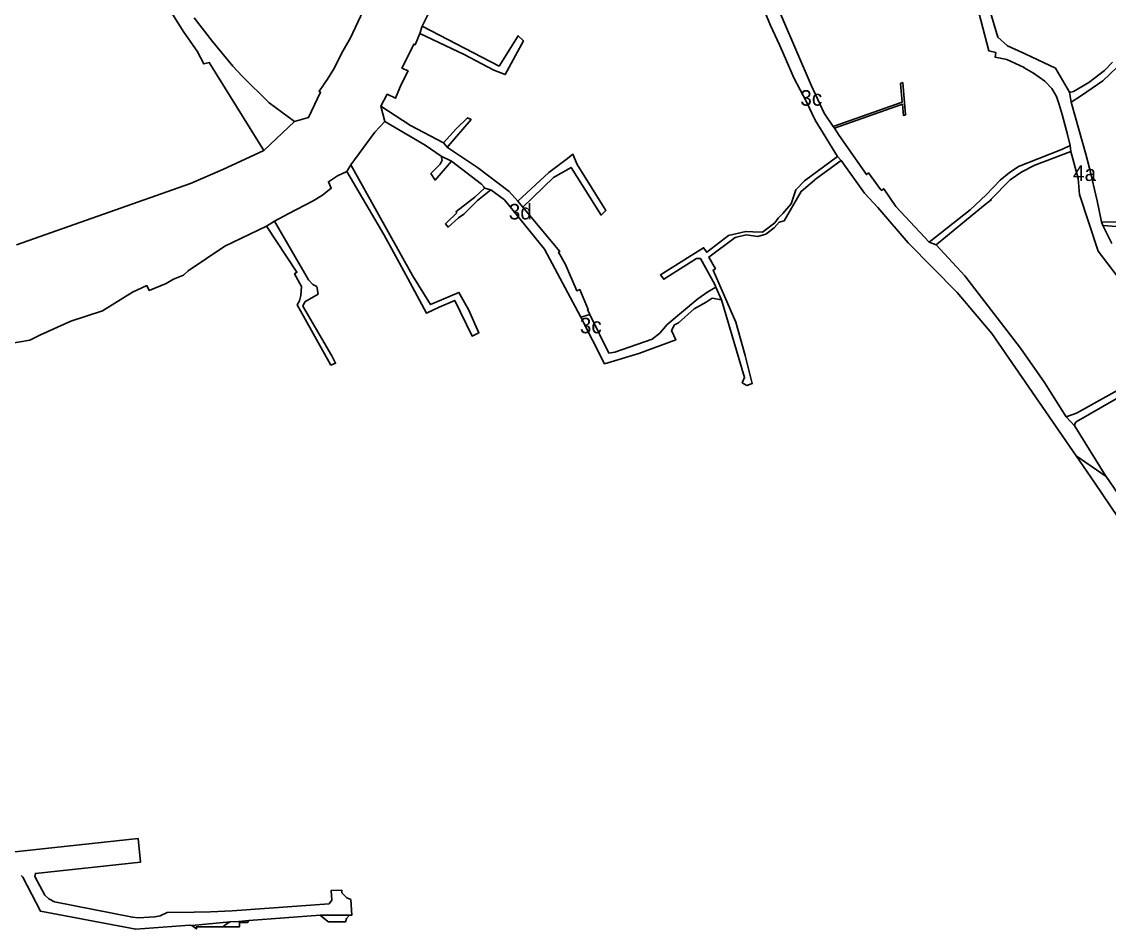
# Model space of a CAD drawing. Extents: x 548434 to 553028, y 1835063 to 1842282.
# Drawn here: x 551809.3 to 552298.9, y 1838693.3 to 1839101.7 of the extents above; entities that cross this region are included whole.
import ezdxf

# ---------------------------------------------------------------- set-up
doc = ezdxf.new("R2010")
doc.units = 0
for name, color, linetype in [('Level 15', 7, 'Continuous'), ('Level 16', 7, 'Continuous'), ('Level 23', 7, 'Continuous')]:
    doc.layers.add(name, color=color, linetype=linetype)

msp = doc.modelspace()

# ---------------------------------------------------------------- linework, layer by layer
at = {"layer": 'Level 16'}
for points in [[(551807.01, 1839001.29), (551885.27, 1839028.91), (551899.87, 1839035.25), (551918.36, 1839043.79), (551932.1, 1839056.82), (551938.47, 1839058.67), (551943.85, 1839069.99), (551943.15, 1839070.48), (551945.15, 1839073.25), (551945.16, 1839073.27), (551946.92, 1839075.95), (551950.1, 1839081.04), (551953.23, 1839087.46), (551957.35, 1839094.46), (551970.7, 1839123.21)], [(552145.27, 1839118.31), (552164.74, 1839073.13), (552170.55, 1839060.61), (552174.6, 1839054.65), (552175.16, 1839053.82), (552177.36, 1839050.59), (552189.59, 1839032.94), (552190.46, 1839033.69), (552196.07, 1839026.14), (552196.4, 1839025.83), (552197.38, 1839026.55), (552202.75, 1839018.5), (552217.839, 1839002.558), (552221, 1839001.31), (552233.81, 1838987.44), (552258.9, 1838954.88), (552269.72, 1838939.35), (552279.535, 1838923.853), (552283.37, 1838919.78), (552297.32, 1838897.23), (552297.4473, 1838897.0452), (552283.952, 1838906.4014), (552246.08, 1838961.45), (552242.69, 1838965.38), (552230.37, 1838979.88), (552208.43, 1839002.24), (552194.78, 1839018.17), (552188.77, 1839024.55), (552178.17, 1839039.24), (552176.56, 1839041.13), (552166.54, 1839057.36), (552162.57, 1839065.66), (552156.93, 1839076.51), (552153.2, 1839085.17), (552150.48, 1839091.34), (552146.33, 1839100.04), (552141.77, 1839111.22)], [(552302.56, 1838987), (552293.88, 1838998.43), (552285.44, 1839023.98), (552284.97, 1839031.23), (552281.63, 1839043.28), (552281.26, 1839046.07), (552280.14, 1839050.99), (552277.72, 1839060.02), (552276.37, 1839064.42), (552275.09, 1839068.01), (552273.09, 1839071.72), (552269.86, 1839074.94), (552264.83, 1839078.65), (552260.56, 1839080.94), (552260.58, 1839081.16), (552252.75, 1839084.79), (552247.59, 1839085.73), (552247.85, 1839087.83), (552244.67, 1839088.65), (552236.73, 1839119.25)], [(551993.81, 1839108.14), (551989.5, 1839099.67), (551988.54, 1839096.39), (551986.4, 1839091.41), (551985.86, 1839091.67), (551982.04, 1839083.96), (551980.48, 1839080.89), (551983.2, 1839079.59), (551980.16, 1839073.43), (551977.61, 1839067.31), (551973.86, 1839069.1), (551971.01, 1839063.67), (551971.0096, 1839063.6693), (551972.82, 1839056.82), (551968.22, 1839052.05), (551957.452, 1839037.275), (551955.714, 1839034.383), (551951.49, 1839032.37), (551947.346, 1839029.732), (551948.67, 1839026.77), (551944.71, 1839023.68), (551940.54, 1839021.1), (551929.21, 1839015.34), (551923.05, 1839012.03), (551919.53, 1839009.77), (551900.74, 1839000.77), (551884.18, 1838989.66), (551882.18, 1838987.68), (551877.63, 1838985.86), (551874.31, 1838983.94), (551866.6, 1838980.8), (551865.59, 1838982.99), (551859.14, 1838980.05), (551845.68, 1838971.65), (551831.41, 1838967.03), (551817.78, 1838960.78), (551812.89, 1838958.48), (551802.38, 1838956.58)], [(552243.73, 1839111.58), (552248.69, 1839094.77), (552253.1, 1839090.9), (552261.34, 1839087.13), (552274.64, 1839080.82), (552280.94, 1839070.04), (552281.69, 1839065.48), (552288.37, 1839042.17), (552290.03, 1839035.78), (552293.48, 1839021.16), (552295.45, 1839011.74), (552295.96, 1839010.02), (552300.04, 1839001.92)], [(551887, 1839103.46), (551895.11, 1839092.9), (551904.28, 1839081.69), (551908.57, 1839077.23), (551920.69, 1839065.17), (551932.1, 1839056.82), (551918.36, 1839043.79), (551893.73, 1839083.35), (551891.31, 1839082.72), (551888.35, 1839088.42), (551882.26, 1839097.03), (551877.21, 1839105.07)]]:
    msp.add_lwpolyline(points, dxfattribs=at)
for points in [[(552065.1151, 1838969.9387), (552061.04, 1838968.83), (552044.67, 1838999.31), (552026.67, 1839021.51), (552020.53, 1839026.09), (552017.58, 1839026.78), (552017.54, 1839027.31), (552016.35, 1839028.7), (552002.85, 1839039), (551998.18, 1839041.23), (551990.87, 1839046.19), (551972.82, 1839056.82), (551971.0096, 1839063.6693), (551971.0103, 1839063.6688), (551984.26, 1839054.99), (551999.19, 1839047.17), (552000.92, 1839045.1), (552014.5, 1839036.16), (552028.67, 1839025.28), (552032.58, 1839020.91), (552034.85, 1839018.24), (552051.56, 1838998.38), (552050.96, 1838997.98), (552054.16, 1838992.54), (552059.17, 1838980.64), (552060.5, 1838981.23), (552064.36, 1838972.29), (552064.02, 1838972.17)], [(552121.81, 1838982.21), (552124.39, 1838976.57), (552120.2, 1838977.28), (552117.41, 1838975.58), (552111.99, 1838972.45), (552104.91, 1838966.29), (552103.14, 1838965.3), (552101.83, 1838962.82), (552103.74, 1838958.54), (552087.08, 1838952.44), (552071.72, 1838947.8), (552061.04, 1838968.83), (552065.1151, 1838969.9387), (552073.62, 1838952.61), (552076.35, 1838953.03), (552093.12, 1838958.92), (552096.57, 1838961.59), (552099.89, 1838965.52), (552113.67, 1838977.06), (552118.16, 1838980.15)]]:
    msp.add_lwpolyline(points, close=True, dxfattribs=at)
at = {"layer": 'Level 23'}
for points in [[(551808.21, 1839114.57), (551810.48, 1839111.34), (551830.84, 1839122.84), (551827.88, 1839128.08), (551841.32, 1839136.91), (551844.95, 1839139.1), (551847.47, 1839140.52), (551849.69, 1839140.97), (551851.84, 1839140.36), (551853.45, 1839139.49), (551864.55, 1839123.56), (551877.21, 1839105.07), (551882.26, 1839097.03), (551888.35, 1839088.42), (551891.31, 1839082.72), (551893.73, 1839083.35), (551918.36, 1839043.79), (551899.87, 1839035.25), (551885.27, 1839028.91), (551807.01, 1839001.29)], [(551807.01, 1839001.29), (551885.27, 1839028.91), (551899.87, 1839035.25), (551918.36, 1839043.79), (551932.1, 1839056.82), (551938.47, 1839058.67), (551943.85, 1839069.99), (551943.15, 1839070.48), (551945.15, 1839073.25), (551945.16, 1839073.27), (551946.92, 1839075.95), (551950.1, 1839081.04), (551953.23, 1839087.46), (551957.35, 1839094.46), (551970.7, 1839123.21)], [(551970.7, 1839123.21), (551957.35, 1839094.46), (551953.23, 1839087.46), (551950.1, 1839081.04), (551946.92, 1839075.95), (551945.16, 1839073.27), (551945.15, 1839073.25), (551943.15, 1839070.48), (551943.85, 1839069.99), (551938.47, 1839058.67), (551932.1, 1839056.82), (551920.69, 1839065.17), (551908.57, 1839077.23), (551904.28, 1839081.69), (551895.11, 1839092.9), (551887, 1839103.46)], [(552145.27, 1839118.31), (552164.74, 1839073.13), (552170.55, 1839060.61), (552174.6, 1839054.65), (552175.16, 1839053.82), (552177.36, 1839050.59), (552189.59, 1839032.94), (552190.46, 1839033.69), (552196.07, 1839026.14), (552196.4, 1839025.83), (552197.38, 1839026.55), (552202.75, 1839018.5), (552217.839, 1839002.558), (552221, 1839001.31), (552233.81, 1838987.44), (552258.9, 1838954.88), (552269.72, 1838939.35), (552279.535, 1838923.853), (552283.37, 1838919.78), (552297.32, 1838897.23), (552297.4473, 1838897.0452), (552283.952, 1838906.4014), (552246.08, 1838961.45), (552242.69, 1838965.38), (552230.37, 1838979.88), (552208.43, 1839002.24), (552194.78, 1839018.17), (552188.77, 1839024.55), (552178.17, 1839039.24), (552176.56, 1839041.13), (552166.54, 1839057.36), (552162.57, 1839065.66), (552156.93, 1839076.51), (552153.2, 1839085.17), (552150.48, 1839091.34), (552146.33, 1839100.04), (552141.77, 1839111.22)], [(552236.73, 1839119.25), (552244.67, 1839088.65), (552247.85, 1839087.83), (552247.59, 1839085.73), (552252.75, 1839084.79), (552260.58, 1839081.16), (552260.56, 1839080.94), (552264.83, 1839078.65), (552269.86, 1839074.94), (552273.09, 1839071.72), (552275.09, 1839068.01), (552276.37, 1839064.42), (552277.72, 1839060.02), (552280.14, 1839050.99), (552281.26, 1839046.07), (552277.86, 1839044.33), (552267.13, 1839040.25), (552258.03, 1839036.58), (552253.86, 1839033.67), (552249.76, 1839030.41), (552243.51, 1839023.77), (552236.31, 1839017.12), (552217.839, 1839002.558), (552202.75, 1839018.5), (552197.38, 1839026.55), (552196.4, 1839025.83), (552196.07, 1839026.14), (552190.46, 1839033.69), (552189.59, 1839032.94), (552177.36, 1839050.59), (552175.16, 1839053.82), (552205.78, 1839064.59), (552206.24, 1839059.55), (552207.22, 1839059.79), (552205.9, 1839074.32), (552204.93, 1839073.97), (552205.69, 1839065.59), (552174.6, 1839054.65), (552170.55, 1839060.61), (552164.74, 1839073.13), (552145.27, 1839118.31)], [(552302.56, 1838987), (552293.88, 1838998.43), (552285.44, 1839023.98), (552284.97, 1839031.23), (552281.63, 1839043.28), (552281.26, 1839046.07), (552280.14, 1839050.99), (552277.72, 1839060.02), (552276.37, 1839064.42), (552275.09, 1839068.01), (552273.09, 1839071.72), (552269.86, 1839074.94), (552264.83, 1839078.65), (552260.56, 1839080.94), (552260.58, 1839081.16), (552252.75, 1839084.79), (552247.59, 1839085.73), (552247.85, 1839087.83), (552244.67, 1839088.65), (552236.73, 1839119.25)], [(551993.81, 1839108.14), (551989.5, 1839099.67), (551988.54, 1839096.39), (551986.4, 1839091.41), (551985.86, 1839091.67), (551982.04, 1839083.96), (551980.48, 1839080.89), (551983.2, 1839079.59), (551980.16, 1839073.43), (551977.61, 1839067.31), (551973.86, 1839069.1), (551971.01, 1839063.67), (551971.0096, 1839063.6693), (551972.82, 1839056.82), (551968.22, 1839052.05), (551957.452, 1839037.275), (551955.714, 1839034.383), (551951.49, 1839032.37), (551947.346, 1839029.732), (551948.67, 1839026.77), (551944.71, 1839023.68), (551940.54, 1839021.1), (551929.21, 1839015.34), (551923.05, 1839012.03), (551919.53, 1839009.77), (551900.74, 1839000.77), (551884.18, 1838989.66), (551882.18, 1838987.68), (551877.63, 1838985.86), (551874.31, 1838983.94), (551866.6, 1838980.8), (551865.59, 1838982.99), (551859.14, 1838980.05), (551845.68, 1838971.65), (551831.41, 1838967.03), (551817.78, 1838960.78), (551812.89, 1838958.48), (551802.38, 1838956.58)], [(552141.77, 1839111.22), (552146.33, 1839100.04), (552150.48, 1839091.34), (552153.2, 1839085.17), (552156.93, 1839076.51), (552162.57, 1839065.66), (552166.54, 1839057.36), (552176.56, 1839041.13), (552161.75, 1839030.11), (552157.77, 1839026.06), (552155.75, 1839019.71), (552151.97, 1839015.47), (552149.88, 1839013.37), (552148.27, 1839011.25), (552142.74, 1839007.08), (552138.38, 1839007.15), (552135.22, 1839007.35), (552127.48, 1839005.57), (552117.68, 1838997.95), (552116.27, 1839000.03), (552110.26, 1838996.17), (552096.87, 1838987.81), (552098.3, 1838985.81), (552113.1, 1838995.15), (552114.86, 1838995.21), (552121.33, 1838983.45), (552121.81, 1838982.21), (552118.16, 1838980.15), (552113.67, 1838977.06), (552099.89, 1838965.52), (552096.57, 1838961.59), (552093.12, 1838958.92), (552076.35, 1838953.03), (552073.62, 1838952.61), (552065.1151, 1838969.9387), (552064.02, 1838972.17), (552064.36, 1838972.29), (552060.5, 1838981.23), (552059.17, 1838980.64), (552054.16, 1838992.54), (552050.96, 1838997.98), (552051.56, 1838998.38), (552034.85, 1839018.24), (552048.73, 1839031.6), (552056.64, 1839036.17), (552070.09, 1839014.69), (552072.31, 1839016.78), (552059.32, 1839037.55), (552057.46, 1839042.06), (552054.97, 1839040.23), (552046.56, 1839033.9), (552032.58, 1839020.91), (552028.67, 1839025.28), (552014.5, 1839036.16), (552000.92, 1839045.1), (552001.25, 1839045.69), (552011.59, 1839057.68), (552010, 1839058.52), (552004.81, 1839053.58), (551999.19, 1839047.17), (551984.26, 1839054.99), (551971.0103, 1839063.6688), (551971.0096, 1839063.6693), (551971.01, 1839063.67), (551973.86, 1839069.1), (551977.61, 1839067.31), (551980.16, 1839073.43), (551983.2, 1839079.59), (551980.48, 1839080.89), (551982.04, 1839083.96), (551985.86, 1839091.67), (551986.4, 1839091.41), (551988.54, 1839096.39), (552008.53, 1839086.99), (552021.8, 1839079.91), (552026.96, 1839077.92), (552035.16, 1839093.21), (552032.74, 1839095.42), (552024.21, 1839081.78), (551989.5, 1839099.67), (551993.81, 1839108.14)], [(552243.73, 1839111.58), (552248.69, 1839094.77), (552253.1, 1839090.9), (552261.34, 1839087.13), (552274.64, 1839080.82), (552280.94, 1839070.04), (552281.69, 1839065.48), (552288.37, 1839042.17), (552290.03, 1839035.78), (552293.48, 1839021.16), (552295.45, 1839011.74), (552295.96, 1839010.02), (552300.04, 1839001.92)], [(552300.37, 1839083.53), (552296.81, 1839079.79), (552289.77, 1839074.43), (552282.77, 1839070.31), (552281.53, 1839069.97), (552280.94, 1839070.04), (552274.64, 1839080.82), (552261.34, 1839087.13), (552253.1, 1839090.9), (552248.69, 1839094.77), (552243.73, 1839111.58)], [(551887, 1839103.46), (551895.11, 1839092.9), (551904.28, 1839081.69), (551908.57, 1839077.23), (551920.69, 1839065.17), (551932.1, 1839056.82), (551918.36, 1839043.79), (551893.73, 1839083.35), (551891.31, 1839082.72), (551888.35, 1839088.42), (551882.26, 1839097.03), (551877.21, 1839105.07)], [(552302.42, 1839081.32), (552296.01, 1839075.18), (552286.43, 1839068.46), (552281.69, 1839065.48), (552280.94, 1839070.04), (552281.53, 1839069.97), (552282.77, 1839070.31), (552289.77, 1839074.43), (552296.81, 1839079.79), (552300.37, 1839083.53)], [(552333.6, 1839011.27), (552295.45, 1839011.74), (552293.48, 1839021.16), (552290.03, 1839035.78), (552288.37, 1839042.17), (552281.69, 1839065.48), (552286.43, 1839068.46), (552296.01, 1839075.18), (552302.42, 1839081.32)], [(552316.74, 1839008.49), (552295.96, 1839010.02), (552295.45, 1839011.74), (552333.6, 1839011.27)], [(551749.0139, 1838721.951), (551861.7, 1838734.14), (551862.77, 1838723.49), (551815.45, 1838718.44), (551815.21, 1838717.08), (551819.68, 1838708.61), (551821.53, 1838706.95), (551823.98, 1838705.63), (551859.13, 1838698.67), (551861.69, 1838698.44), (551869.18, 1838698.94), (551871.62, 1838699.38), (551874.82, 1838700.78), (551886.94, 1838700.96), (551894.27, 1838701.19), (551904.07, 1838701.58), (551947.68, 1838704.73), (551948.84, 1838706.33), (551948.54, 1838710.65), (551953.38, 1838710.91), (551953.47, 1838709.62), (551955.69, 1838707.44), (551957.4266, 1838706.6515), (551957.91, 1838699.67), (551956.8, 1838699.59), (551943.65, 1838699.64), (551911.55, 1838697.18), (551907.11, 1838696.8), (551903.06, 1838696.55), (551885.92, 1838694.91), (551884.95, 1838695.05), (551860.61, 1838693.28), (551817.68, 1838701.41), (551809.75, 1838716.65), (551809.09, 1838717.43)]]:
    msp.add_lwpolyline(points, dxfattribs=at)
for points in [[(551989.5, 1839099.67), (552024.21, 1839081.78), (552032.74, 1839095.42), (552035.16, 1839093.21), (552026.96, 1839077.92), (552021.8, 1839079.91), (552008.53, 1839086.99), (551988.54, 1839096.39)], [(552174.6, 1839054.65), (552205.69, 1839065.59), (552204.93, 1839073.97), (552205.9, 1839074.32), (552207.22, 1839059.79), (552206.24, 1839059.55), (552205.78, 1839064.59), (552175.16, 1839053.82)], [(552065.1151, 1838969.9387), (552061.04, 1838968.83), (552044.67, 1838999.31), (552026.67, 1839021.51), (552020.53, 1839026.09), (552017.58, 1839026.78), (552017.54, 1839027.31), (552016.35, 1839028.7), (552002.85, 1839039), (551998.18, 1839041.23), (551990.87, 1839046.19), (551972.82, 1839056.82), (551971.0096, 1839063.6693), (551971.0103, 1839063.6688), (551984.26, 1839054.99), (551999.19, 1839047.17), (552000.92, 1839045.1), (552014.5, 1839036.16), (552028.67, 1839025.28), (552032.58, 1839020.91), (552034.85, 1839018.24), (552051.56, 1838998.38), (552050.96, 1838997.98), (552054.16, 1838992.54), (552059.17, 1838980.64), (552060.5, 1838981.23), (552064.36, 1838972.29), (552064.02, 1838972.17)], [(551999.19, 1839047.17), (552004.81, 1839053.58), (552010, 1839058.52), (552011.59, 1839057.68), (552001.25, 1839045.69), (552000.92, 1839045.1)], [(552281.26, 1839046.07), (552281.63, 1839043.28), (552265.39, 1839037.14), (552259.5, 1839034.17), (552254.23, 1839030.61), (552245.58, 1839021.73), (552245.74, 1839021.57), (552242.28, 1839018.89), (552221, 1839001.31), (552217.839, 1839002.558), (552236.31, 1839017.12), (552243.51, 1839023.77), (552249.76, 1839030.41), (552253.86, 1839033.67), (552258.03, 1839036.58), (552267.13, 1839040.25), (552277.86, 1839044.33)], [(551998.18, 1839041.23), (552002.85, 1839039), (551995.37, 1839030.47), (551993.53, 1839033.45), (551997.69, 1839037.64), (551998.56, 1839039.39)], [(552032.58, 1839020.91), (552046.56, 1839033.9), (552054.97, 1839040.23), (552057.46, 1839042.06), (552059.32, 1839037.55), (552072.31, 1839016.78), (552070.09, 1839014.69), (552056.64, 1839036.17), (552048.73, 1839031.6), (552034.85, 1839018.24)], [(552176.56, 1839041.13), (552178.17, 1839039.24), (552167.21, 1839031.28), (552160.22, 1839025.37), (552152.49, 1839012.19), (552150.36, 1839011.56), (552148.1189, 1839009.0392), (552144.27, 1839006.18), (552140.71, 1839005.05), (552135.44, 1839005.81), (552130.49, 1839004.59), (552118.61, 1838995.84), (552121.63, 1838990.57), (552120.53, 1838989.97), (552130.73, 1838966.47), (552134.99, 1838951.46), (552138.18, 1838938.84), (552135.81, 1838938.07), (552133.7, 1838939.22), (552134.75, 1838941.61), (552124.39, 1838976.57), (552121.81, 1838982.21), (552121.33, 1838983.45), (552114.86, 1838995.21), (552113.1, 1838995.15), (552098.3, 1838985.81), (552096.87, 1838987.81), (552110.26, 1838996.17), (552116.27, 1839000.03), (552117.68, 1838997.95), (552127.48, 1839005.57), (552135.22, 1839007.35), (552138.38, 1839007.15), (552142.74, 1839007.08), (552148.27, 1839011.25), (552149.88, 1839013.37), (552151.97, 1839015.47), (552155.75, 1839019.71), (552157.77, 1839026.06), (552161.75, 1839030.11)], [(552284.21, 1838925.51), (552279.535, 1838923.853), (552269.72, 1838939.35), (552258.9, 1838954.88), (552233.81, 1838987.44), (552221, 1839001.31), (552242.28, 1839018.89), (552245.74, 1839021.57), (552245.58, 1839021.73), (552254.23, 1839030.61), (552259.5, 1839034.17), (552265.39, 1839037.14), (552281.63, 1839043.28), (552284.97, 1839031.23), (552285.44, 1839023.98), (552293.88, 1838998.43), (552302.55, 1838987), (552306.72, 1838983.69), (552325.53, 1838964.63), (552318.96, 1838951.07), (552318.03, 1838947.92), (552314.95, 1838943.38), (552311.85, 1838941.07)], [(551957.452, 1839037.275), (551985.29, 1838987.53), (551993.28, 1838974.42), (552006.14, 1838979.93), (552010.47, 1838972.24), (552015.12, 1838961.75), (552012.02, 1838960.26), (552004.21, 1838976.29), (551997.28, 1838973.2), (551991.59, 1838970.51), (551983.19, 1838986.1), (551977.51, 1838996.34), (551972.29, 1839005.96), (551969.82, 1839010.37), (551955.714, 1839034.383)], [(552017.58, 1839026.78), (552020.53, 1839026.09), (552014.42, 1839021.3), (552008.3, 1839015.16), (552006, 1839013.43), (552001.27, 1839009.33), (552000.05, 1839010.76), (552000.64, 1839011.3), (552005.16, 1839015.73), (552004.76, 1839016.17), (552013.32, 1839022.71)], [(551923.05, 1839012.03), (551938.35, 1838985.63), (551940.31, 1838983.54), (551942.16, 1838982.56), (551942.77, 1838979.12), (551936.71, 1838975.65), (551935.83, 1838973.74), (551948.98, 1838951.34), (551950.58, 1838947.99), (551948.49, 1838947.21), (551933.33, 1838974.27), (551934.42, 1838976.16), (551935.02, 1838978.46), (551935.18, 1838982.53), (551932.11, 1838988.32), (551933.2, 1838988.98), (551919.53, 1839009.77)], [(552121.81, 1838982.21), (552124.39, 1838976.57), (552120.2, 1838977.28), (552117.41, 1838975.58), (552111.99, 1838972.45), (552104.91, 1838966.29), (552103.14, 1838965.3), (552101.83, 1838962.82), (552103.74, 1838958.54), (552087.08, 1838952.44), (552071.72, 1838947.8), (552061.04, 1838968.83), (552065.1151, 1838969.9387), (552073.62, 1838952.61), (552076.35, 1838953.03), (552093.12, 1838958.92), (552096.57, 1838961.59), (552099.89, 1838965.52), (552113.67, 1838977.06), (552118.16, 1838980.15)], [(552325.53, 1838964.63), (552331.335, 1838960.863), (552329.9, 1838961.25), (552329.37, 1838961.31), (552327.49, 1838960.08), (552325.2, 1838957.03), (552323.64, 1838953.55), (552322.96, 1838949.83), (552320.72, 1838945.12), (552315.04, 1838939.47), (552284.03, 1838921.6), (552283.59, 1838921.05), (552283.36, 1838920.54), (552283.33, 1838920.19), (552283.37, 1838919.78), (552279.535, 1838923.853), (552284.21, 1838925.51), (552311.85, 1838941.07), (552314.95, 1838943.38), (552318.03, 1838947.92), (552318.96, 1838951.07)], [(552297.4473, 1838897.0452), (552312.17, 1838875.67), (552321.98, 1838860.89), (552321.3, 1838859.24), (552316.63, 1838864.06), (552307.58, 1838872.46), (552306.37, 1838873.51), (552292.25, 1838894.34), (552283.952, 1838906.4014)], [(551907.11, 1838696.8), (551907.7303, 1838696.384), (551907.3556, 1838696.384), (551907.3556, 1838694.4063), (551899.8802, 1838694.4063), (551901.38, 1838695.51), (551903.06, 1838696.55)], [(551907.11, 1838696.8), (551911.55, 1838697.18), (551910.9877, 1838696.384), (551907.7303, 1838696.384)], [(551943.65, 1838699.64), (551956.8, 1838699.59), (551955.54, 1838698.07), (551954.99, 1838696.5996), (551947.3629, 1838696.5996), (551947.13, 1838696.84)], [(551901.38, 1838695.51), (551899.8802, 1838694.4063), (551887.9616, 1838694.4063), (551887.9616, 1838693.442), (551885.92, 1838694.91), (551903.06, 1838696.55)]]:
    msp.add_lwpolyline(points, close=True, dxfattribs=at)

# ---------------------------------------------------------------- texts
at = {"layer": 'Level 15'}
for s, p in [('3c', (552159.7932, 1839063.9526)), ('4a', (552282.5666, 1839030.07)), ('3d', (552028.5498, 1839012.7496)), ('3c', (552060.5463, 1838961.505))]:
    msp.add_text(s, height=7, dxfattribs=at).set_placement(p)

doc.saveas('drawing.dxf')
